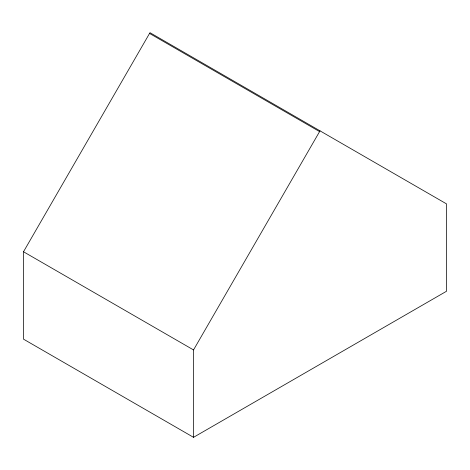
<?xml version="1.0" encoding="UTF-8"?>
<svg xmlns="http://www.w3.org/2000/svg" width="470" height="470" viewBox="0 0 470 470"><rect width="100%" height="100%" fill="white"/><g stroke="black" fill="none" stroke-linecap="round" stroke-linejoin="round"><path stroke-width="0.7" d="M23.5 251.761L149.983 32.683L446.5 203.874L446.5 291.265L193.528 437.317L23.5 339.152L23.5 251.761L193.528 349.927L193.528 437.317M193.528 349.927L320.017 130.848M149.548 33.435L319.577 131.6"/></g></svg>
